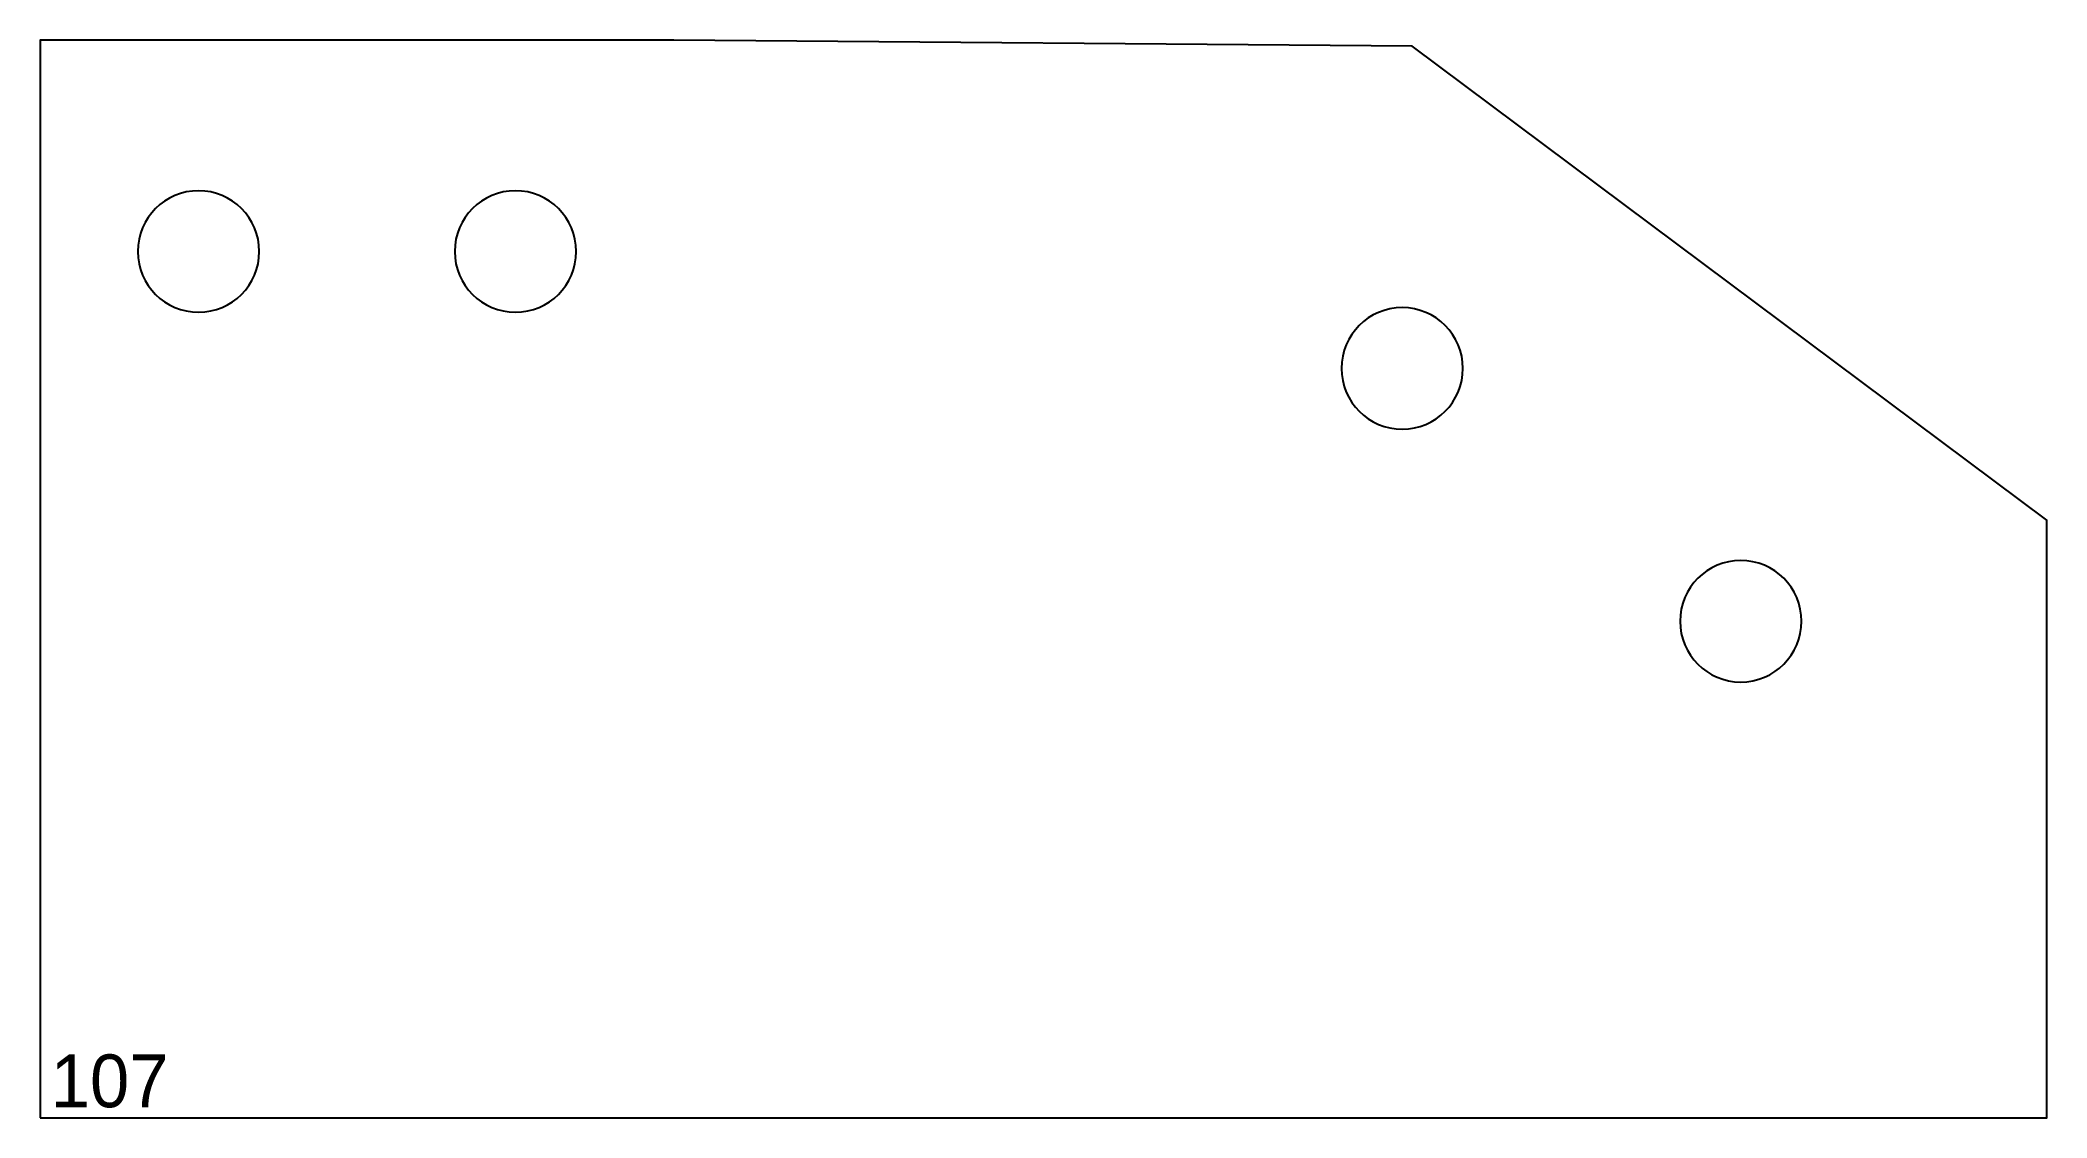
# Model space of a CAD drawing. Header units: millimetres. Extents: x 0 to 380, y 0 to 204.
import ezdxf

# ---------------------------------------------------------------- set-up
doc = ezdxf.new("R2010")
doc.units = ezdxf.units.MM
doc.header["$MEASUREMENT"] = 0
for name, color, linetype in [('ВнешнийКонтур', 7, 'Continuous'), ('Нумерация', 7, 'Continuous'), ('Отверстие', 7, 'Continuous')]:
    doc.layers.add(name, color=color, linetype=linetype)

msp = doc.modelspace()

# ---------------------------------------------------------------- linework, layer by layer
at = {"layer": 'ВнешнийКонтур', "color": 0, "linetype": 'Continuous'}
msp.add_lwpolyline([(0, 0), (379.98, 0), (379.98, 113.12), (259.8, 202.88), (120, 204), (0, 204)], close=True, dxfattribs=at)
at = {"layer": 'Отверстие', "color": 0, "linetype": 'Continuous'}
for points in [[(41.5, 164, 1), (18.5, 164, 1), (41.5, 164)], [(101.5, 164, 1), (78.5, 164, 1), (101.5, 164)], [(269.42, 141.87, 1), (246.42, 141.87, 1), (269.42, 141.87)], [(333.52, 94, 1), (310.52, 94, 1), (333.52, 94)]]:
    msp.add_lwpolyline(points, format="xyb", dxfattribs=at)

# ---------------------------------------------------------------- texts
at = {"layer": 'Нумерация', "color": 0, "linetype": 'Continuous'}
msp.add_text('107', height=10, dxfattribs=at).set_placement((2, 2))

doc.saveas('drawing.dxf')
